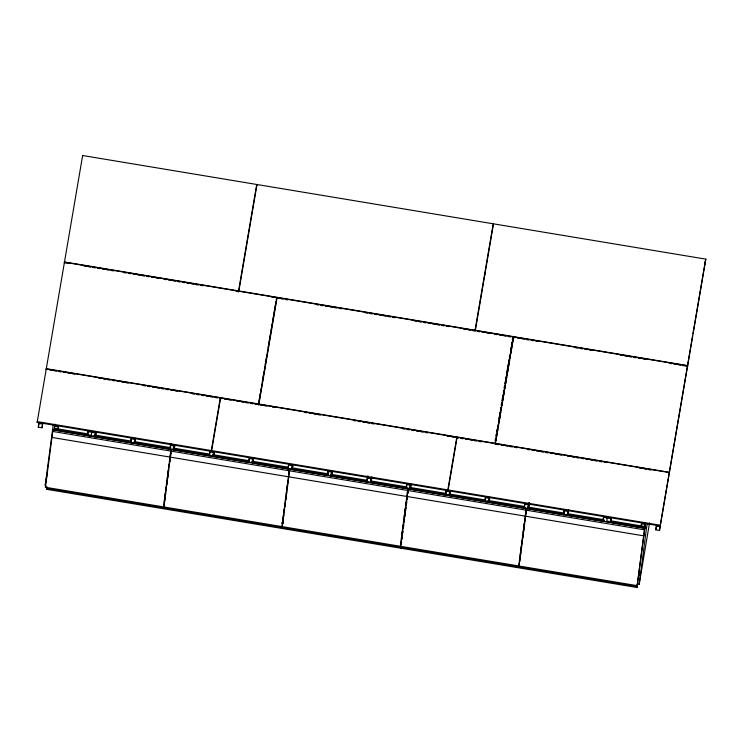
<?xml version="1.0" encoding="UTF-8"?>
<svg xmlns="http://www.w3.org/2000/svg" width="743" height="743" viewBox="0 0 743 743"><rect width="100%" height="100%" fill="white"/><g stroke="black" fill="none" stroke-linecap="round" stroke-linejoin="round"><path stroke-width="1.11" d="M53.208 425.08L45.193 485.458L47.106 474.09M45.434 487.259L52.976 429.714L52.688 431.432L170.788 451.066L163.534 506.902L45.434 487.259L45.732 485.541M637.708 583.097L636.965 587.481L46.493 489.293L46.614 488.42L637.085 586.608M62.802 431.488L62.914 430.615M95.893 433.132L95.624 435.166L96.2 431.739M135.254 439.68L134.994 441.714L135.57 438.286M164.268 501.766L164.714 498.349M165.002 496.064L165.448 492.646M165.745 490.371L166.191 486.953M166.488 484.668L166.934 481.25M167.221 478.975L167.667 475.557M167.964 473.272L168.41 469.855M168.856 466.437L169.153 464.161M169.441 461.886L169.887 458.459M170.184 456.183L170.63 452.766M289.473 469.037L281.931 526.592L163.841 506.949L171.382 449.394L289.473 469.037L289.027 472.455M164.574 501.813L165.02 498.395M165.317 496.12L165.754 492.702M166.051 490.417L166.497 486.999M166.794 484.724L167.24 481.306M167.537 479.021L167.974 475.604M168.271 473.328L168.717 469.91M169.163 466.493L169.46 464.208M169.757 461.932L170.193 458.515M170.491 456.239L170.936 452.821M174.624 446.227L174.354 448.261L174.93 444.834M213.984 452.766L213.724 454.809L214.3 451.382M253.354 459.313L253.084 461.347L253.66 457.929M282.368 523.731L282.814 520.314M283.111 518.029L283.557 514.611M283.854 512.336L284.3 508.918M284.588 506.642L285.033 503.215M285.331 500.94L285.776 497.522M286.222 494.104L286.519 491.829M286.807 489.544L287.996 480.433M289.491 470.802L282.238 526.638L400.338 546.272L407.879 488.727L289.779 469.084L289.491 470.802L407.591 490.445M282.674 523.778L283.12 520.36M283.566 516.942L283.863 514.667M284.16 512.391L284.606 508.964M284.903 506.689L285.34 503.271M285.786 499.853L286.083 497.578M286.529 494.16L286.826 491.875M287.123 489.6L287.708 485.04M288.005 482.764L288.303 480.48M289.343 472.502L289.779 469.084M292.714 465.861L292.454 467.895L293.03 464.468M332.084 472.409L331.815 474.443L332.39 471.016M368.036 476.152L367.757 478.343L368.11 476.244M404.786 488.355L404.898 487.482M401.369 538.861L401.657 536.585M401.954 534.301L402.4 530.883M402.845 527.465L403.143 525.19M403.588 521.772L403.876 519.487M404.173 517.212L404.768 512.651M405.065 510.376L405.362 508.091M405.808 504.673L406.105 502.398M406.393 500.123L406.988 495.562M407.285 493.287L407.582 491.002M518.735 565.962L526.276 508.416L408.186 488.773L400.644 546.328L518.735 565.962L519.023 564.243M401.675 538.916L401.972 536.632M402.26 534.356L402.706 530.939M403.152 527.521L403.449 525.236M403.895 521.818L404.192 519.543M404.48 517.258L405.074 512.707M405.372 510.422L405.669 508.147M406.115 504.729L406.412 502.454M406.7 500.169L407.294 495.609M407.591 493.333L407.888 491.058M400.783 548.204L400.895 547.331M401.211 544.73L401.647 542.028M401.926 539.409L402.372 535.963M402.669 533.678L402.966 531.384M403.412 527.939L403.858 524.502M404.155 522.208L404.601 518.772M404.898 516.478L405.344 513.041M405.641 510.747L406.087 507.311M406.393 505.017L406.839 501.581M407.136 499.287L407.582 495.85M407.879 493.556L408.176 491.262M410.805 485.495L410.545 487.538L411.12 484.111M450.174 492.042L449.905 494.076L450.49 490.659M489.535 498.59L489.275 500.624L489.851 497.197M519.468 560.826L519.914 557.408M520.211 555.132L520.509 552.857M520.954 549.43L521.391 546.012M521.688 543.737L522.134 540.319M522.431 538.043L522.728 535.759M523.174 532.341L523.611 528.923M523.908 526.648L524.354 523.23M524.651 520.945L524.948 518.67M525.542 514.11L525.83 511.834M519.041 566.017L526.583 508.463L646.447 528.394L639.194 584.23L637.429 583.933L637.141 585.651L519.041 566.017L519.338 564.299M519.719 561.337L520.221 557.464M520.462 555.606L520.908 552.16M521.205 549.876L521.707 546.068M521.948 544.145L522.44 540.365M522.7 538.415L523.146 534.969M523.443 532.685L523.926 528.979M524.186 526.945L524.66 523.276M524.93 521.215L525.375 517.778M525.821 514.342L526.146 511.881M529.183 502.955L528.635 507.172L529.211 503.745M611.322 518.846L611.062 520.88L611.638 517.453M636.054 526.815L636.166 525.942M637.141 585.651L645.509 522.988M636.965 587.481L645.156 524.465L641.46 523.852L641.2 525.886L641.58 523.601M37.15 422.386L37.261 421.615L211.328 450.564L211.216 451.335L37.15 422.386L82.64 155.519L256.706 184.468L256.595 185.23M46.131 369.717L46.289 368.677L258.629 403.988L258.518 404.749L276.786 297.544L64.446 262.233M38.311 427.179L38.868 423.445L42.555 424.058L42.007 427.792L38.311 427.179L39.091 422.609M64.325 263.003L64.492 261.963L238.559 290.903L238.447 291.674L236.153 291.293M82.529 156.29L82.64 155.519M87.516 435.379L88.073 431.646L95.448 432.872L94.9 436.605L87.516 435.379L88.296 430.81M91.213 435.992L91.76 432.259M130.573 442.54L131.121 438.807L134.817 439.419L134.26 443.153L130.573 442.54L131.158 439.113M169.943 449.088L170.491 445.354L174.178 445.967L173.63 449.701L169.943 449.088L170.909 443.376M209.303 455.626L209.851 451.902L213.547 452.515L212.99 456.239L209.303 455.626L210.083 451.057M211.634 450.62L211.523 451.382L447.713 490.659L456.806 437.228L220.615 397.951L211.634 450.62L447.825 489.888L447.713 490.659M220.197 398.666L220.309 397.895L46.242 368.955M220.504 398.712L220.615 397.951M256.902 185.286L257.013 184.515L493.203 223.792L474.935 330.997L472.659 330.616M248.664 462.174L249.221 458.44L252.908 459.063L252.36 462.787L248.664 462.174L249.444 457.604M276.665 298.314L276.786 297.544M276.981 298.361L277.093 297.599L513.274 336.876L511.23 348.959M288.033 468.722L288.581 464.988L292.278 465.601L291.72 469.335L288.033 468.722L288.618 465.294M327.394 475.269L327.951 471.536L331.638 472.149L331.09 475.882L327.394 475.269L327.979 471.842M366.763 481.817L367.311 478.083L371.008 478.696L370.451 482.43L366.763 481.817L367.739 476.105M406.124 488.355L406.681 484.631L410.368 485.244L409.82 488.968L406.124 488.355L406.709 484.928M445.494 494.903L446.041 491.169L449.738 491.792L449.181 495.516L445.494 494.903L446.079 491.476M448.02 490.705L448.131 489.943L660.471 525.255L660.36 526.016L448.02 490.705L457.112 437.274L669.452 472.585M456.694 437.989L456.806 437.228M457.001 438.045L457.112 437.274M475.251 331.053L493.51 223.838L705.85 259.149L705.739 259.92M484.854 501.451L485.411 497.717L489.098 498.33L488.55 502.064L484.854 501.451L485.634 496.881M495.014 444.082L513.274 336.876M495.321 444.128L513.589 336.923L687.656 365.872M513.589 336.923L511.537 349.015M524.224 507.998L524.772 504.265L528.459 504.878L527.911 508.611L524.224 507.998L525.004 503.429M563.584 514.546L564.141 510.812L567.828 511.425L567.271 515.159L563.584 514.546L564.364 509.977M602.954 521.084L603.502 517.36L610.885 518.586L610.328 522.32L602.954 521.084L603.725 516.515M606.641 521.697L607.189 517.973M655.79 529.852L656.338 526.128L660.035 526.741L659.478 530.465L655.79 529.852L656.375 526.425M669.341 473.356L669.499 472.307L495.432 443.367M687.535 366.633L687.702 365.593L475.362 330.282M704.856 264.369L705.274 261.573M52.289 435.166L51.908 437.441L643.605 535.833L643.995 533.558M54.211 429.918L55.038 424.188M46.493 489.293L46.911 486.628M58.688 425.507L58.112 428.925L58.372 426.891L54.685 426.278L54.193 430.058L90.256 436.057M170.788 451.066L171.076 449.348L52.437 429.621M163.534 506.902L163.822 505.184M163.841 506.949L164.129 505.231M253.409 459.806L253.781 457.614M371.797 476.857L371.184 480.99L371.76 477.563M485.105 274.232L485.458 272.142M528.905 505.138L529.285 502.862M568.618 509.587L568.005 513.719L568.581 510.292M646.447 528.394L647.218 523.852M638.766 575.983L639.147 573.707M638.869 576.02L639.296 573.457M639.194 584.23L649.531 522.877M42.007 427.792L42.788 423.222M94.9 436.605L95.68 432.036M134.26 443.153L135.04 438.584M173.63 449.701L174.41 445.131M211.328 450.564L220.309 397.895M238.447 291.674L256.706 184.468M257.013 184.515L238.754 291.72L238.865 290.959L475.056 330.236M212.99 456.239L213.77 451.679M258.369 404.768L260.319 393.344M260.709 391.059L261.099 388.775M261.49 386.499L261.88 384.215M262.27 381.93L264.025 371.649M264.406 369.364L264.796 367.079M265.186 364.794L265.576 362.51M265.966 360.225L266.941 354.513M267.331 352.228L267.721 349.953M268.112 347.668L268.502 345.384M268.892 343.099L270.647 332.818M271.028 330.533L271.418 328.248M271.808 325.963L272.198 323.679M272.588 321.394L275.904 301.983M276.294 299.698L276.684 297.414M277.093 297.599L258.824 404.805L258.935 404.034L495.126 443.311M252.36 462.787L253.14 458.217M291.72 469.335L292.501 464.765M331.09 475.882L331.87 471.313M370.451 482.43L371.231 477.86M409.82 488.968L410.6 484.408M449.181 495.516L449.961 490.947M495.144 440.618L495.535 438.333M495.925 436.048L496.315 433.763M496.705 431.479L497.095 429.194M498.85 418.922L499.231 416.637M499.621 414.353L500.011 412.068M500.401 409.783L500.791 407.498M501.181 405.214L501.571 402.929M501.962 400.644L502.937 394.932M503.327 392.648L503.717 390.363M504.107 388.078L504.497 385.793M504.887 383.518L505.277 381.233M505.658 378.949L506.048 376.664M506.438 374.379L507.413 368.667M507.803 366.383L508.193 364.098M508.584 361.813L508.974 359.528M509.364 357.244L509.754 354.959M510.729 349.256L511.119 346.972M511.509 344.687L511.89 342.402M512.28 340.118L512.67 337.833M495.59 440.683L495.98 438.416M496.361 436.15L496.751 433.884M497.141 431.627L497.522 429.361M497.912 427.095L498.878 421.43M499.259 419.163L499.649 416.907M500.03 414.64L500.42 412.374M500.81 410.108L501.191 407.842M501.581 405.576L501.962 403.319M502.352 401.053L504.088 390.855M504.478 388.598L504.859 386.332M505.249 384.066L505.63 381.8M506.02 379.534L509.299 360.29M509.689 358.024L510.079 355.758M510.46 353.492L510.85 351.225M495.897 440.729L496.287 438.472M496.677 436.206L497.058 433.94M497.448 431.674L497.829 429.408M498.219 427.141L498.599 424.885M498.99 422.618L499.955 416.953M500.345 414.687L500.726 412.421M501.116 410.164L501.497 407.898M501.887 405.632L502.268 403.365M502.658 401.099L503.048 398.833M503.429 396.567L504.395 390.911M504.785 388.645L505.166 386.379M505.556 384.112L505.946 381.856M506.327 379.589L506.717 377.323M507.097 375.057L509.614 360.336M509.995 358.07L510.385 355.804M510.766 353.547L511.156 351.281M488.55 502.064L489.321 497.494M527.911 508.611L528.886 502.9M567.271 515.159L568.051 510.59M610.328 522.32L611.108 517.75M660.035 526.741L692.55 336.012M692.94 333.728L705.404 260.635M659.478 530.465L705.85 259.149M64.381 262.725L68.96 263.486M83.848 265.966L86.132 266.347M88.426 266.728L90.72 267.108M93.005 267.489L95.299 267.87M97.584 268.251L99.878 268.632M102.172 269.012L104.457 269.393M106.751 269.774L109.035 270.155M111.329 270.536L113.623 270.916M123.923 272.625L126.217 273.006M128.502 273.387L130.796 273.768M133.09 274.148L135.375 274.529M137.669 274.91L139.963 275.291M142.247 275.672L144.541 276.052M146.826 276.433L149.12 276.814M151.414 277.195L153.699 277.576M155.993 277.956L158.278 278.337M164.008 279.294L166.293 279.674M168.587 280.055L170.881 280.436M173.165 280.817L175.459 281.198M177.744 281.578L180.038 281.959M182.332 282.34L184.617 282.721M186.911 283.102L189.205 283.482M191.49 283.863L193.784 284.244M196.068 284.625L198.362 285.006M200.656 285.386L202.941 285.767M271.836 297.228L274.121 297.599M276.405 297.98L278.69 298.361M280.965 298.742L283.25 299.123M285.535 299.503L287.81 299.884M316.342 304.621L318.617 305.001M320.902 305.382L323.186 305.763M325.471 306.144L327.747 306.525M330.031 306.905L332.316 307.277M334.591 307.658L336.876 308.039M339.161 308.419L341.436 308.8M365.398 312.784L367.683 313.165M369.968 313.546L372.252 313.917M374.528 314.298L376.812 314.679M379.097 315.06L381.373 315.441M383.657 315.821L385.942 316.202M388.217 316.574L390.502 316.955M392.787 317.335L395.072 317.716M414.464 320.939L416.749 321.32M419.033 321.7L421.309 322.081M423.594 322.462L425.878 322.843M428.154 323.214L430.438 323.595M432.723 323.976L435.008 324.357M437.283 324.737L439.568 325.118M441.853 325.499L444.128 325.871M446.413 326.251L448.698 326.632M463.53 329.103L465.815 329.483M468.09 329.855L470.375 330.236M477.526 331.424L479.811 331.805M482.096 332.186L484.38 332.567M486.665 332.948L488.95 333.328M494.652 334.276L496.937 334.656M499.222 335.037L501.506 335.418M503.782 335.799L506.067 336.17M508.351 336.551L510.636 336.932M512.921 337.313L515.205 337.694M517.49 338.074L519.766 338.455M522.05 338.836L524.335 339.207M526.62 339.588L528.905 339.969M531.189 340.35L533.465 340.731M535.749 341.111L538.034 341.492M575.704 347.752L577.989 348.133M580.274 348.513L582.558 348.894M584.843 349.275L587.128 349.656M589.403 350.027L591.688 350.408M620.229 355.154L622.513 355.535M624.798 355.916L627.083 356.296M629.367 356.677L631.643 357.058M633.928 357.439L636.212 357.82M638.497 358.191L640.782 358.572M643.066 358.953L645.342 359.333M669.322 363.318L671.607 363.699M673.882 364.079L676.167 364.46M678.452 364.841L680.737 365.222M683.021 365.602L687.581 366.355M49.605 370.014L51.889 370.395M54.174 370.776L56.449 371.147M58.734 371.528L61.019 371.909M63.304 372.289L65.588 372.67M67.873 373.051L70.148 373.432M72.433 373.813L74.718 374.193M98.689 378.178L100.974 378.558M103.258 378.939L105.543 379.311M107.828 379.692L110.113 380.072M112.388 380.453L114.673 380.834M116.957 381.215L119.242 381.596M121.527 381.976L123.812 382.348M126.087 382.729L128.372 383.109M143.213 385.58L145.498 385.961M147.783 386.341L150.067 386.722M152.352 387.094L154.628 387.474M156.912 387.855L159.197 388.236M161.482 388.617L163.766 388.998M166.051 389.378L168.327 389.759M170.611 390.131L172.896 390.512M175.181 390.892L177.466 391.273M192.307 393.744L194.592 394.124M196.867 394.505L199.152 394.877M201.437 395.257L203.721 395.638M206.006 396.019L208.291 396.4M210.566 396.781L212.851 397.161M215.136 397.542L217.42 397.923M219.705 398.294L221.99 398.675M224.265 399.056L226.55 399.437M228.835 399.818L231.119 400.198M236.831 401.146L239.107 401.526M241.391 401.907L243.676 402.288M245.961 402.669L248.246 403.04M250.53 403.421L252.806 403.802M255.09 404.183L257.375 404.564M259.966 404.991L262.251 405.372M264.527 405.752L266.811 406.133M272.514 407.08L274.799 407.461M304.463 412.393L306.748 412.774M309.032 413.154L311.308 413.535M313.592 413.907L315.877 414.288M318.162 414.668L320.437 415.049M353.529 420.547L355.813 420.928M358.089 421.309L360.374 421.69M362.658 422.07L364.943 422.451M367.218 422.832L369.503 423.204M371.788 423.584L374.063 423.965M402.595 428.711L404.87 429.092M407.155 429.473L409.439 429.844M411.724 430.225L414 430.606M416.284 430.986L418.569 431.367M420.844 431.748L423.129 432.129M425.414 432.5L427.699 432.881M447.091 436.113L449.376 436.485M451.651 436.865L453.936 437.246M456.221 437.627L458.505 438.008M460.781 438.389L463.065 438.769M465.35 439.15L467.626 439.522M469.91 439.902L472.195 440.283M474.48 440.664L476.755 441.045M479.04 441.426L481.325 441.806M496.463 444.323L498.757 444.704M501.051 445.085L503.336 445.466M505.63 445.846L507.915 446.227M510.209 446.608L512.503 446.989M514.788 447.37L517.082 447.75M527.381 449.459L529.675 449.84M531.969 450.221L534.254 450.602M536.548 450.982L538.833 451.363M541.127 451.744L543.421 452.125M545.706 452.506L548 452.886M550.294 453.267L552.578 453.648M554.872 454.029L557.157 454.41M559.451 454.79L561.745 455.171M567.466 456.128L569.76 456.508M572.045 456.889L574.339 457.27M576.624 457.651L578.918 458.032M581.212 458.412L583.496 458.793M585.79 459.174L588.075 459.555M590.369 459.936L592.663 460.316M594.948 460.697L597.242 461.078M599.536 461.459L601.821 461.84M604.115 462.22L606.399 462.601M639.612 468.127L641.906 468.508M644.19 468.889L646.484 469.27M648.778 469.65L651.063 470.031M54.415 428.312L87.507 433.819M94.352 434.952L130.861 441.026M134.288 441.593L170.797 447.667M173.082 448.048L209.591 454.122M213.018 454.688L249.527 460.762M251.812 461.143L288.321 467.208M291.748 467.784L328.257 473.848M330.542 474.229L367.051 480.303M370.478 480.87L406.988 486.944M409.272 487.324L445.781 493.398M449.209 493.965L485.718 500.039M488.002 500.41L524.512 506.485M527.929 507.051L564.262 513.097M567.671 513.664L604.013 519.701M610.82 520.834L644.887 526.499M54.304 429.185L90.813 435.259M93.794 435.751L131.539 442.029M133.824 442.41L170.686 448.54M172.97 448.921L210.455 455.153M212.749 455.533L249.416 461.635M251.701 462.016L288.238 468.09M290.494 468.461L328.267 474.74M330.431 475.102L367.153 481.213M370.367 481.743L408.018 488.002M409.477 488.244L525.106 507.478M527.4 507.859L564.151 513.97M567.466 514.518L604.105 520.611M607.542 521.187L644.775 527.372M93.553 436.605L131.427 442.902M132.923 443.153L172.283 449.701M173.741 449.942L209.201 455.84M212.628 456.406L249.23 462.49M252.666 463.065L328.155 475.613M330.44 475.994L367.042 482.086M370.469 482.653L407.554 488.82M409.365 489.117L447.834 495.516M449.431 495.785L486.071 501.878M488.355 502.259L563.918 514.825M567.355 515.391L604.375 521.549M612.009 522.821L644.664 528.245M171.094 451.112L289.185 470.756M407.898 490.491L525.988 510.135M526.295 510.181L644.395 529.824M281.541 522.896L283.38 523.202M171.215 443.422L170.927 445.614L171.28 443.515"/></g></svg>
